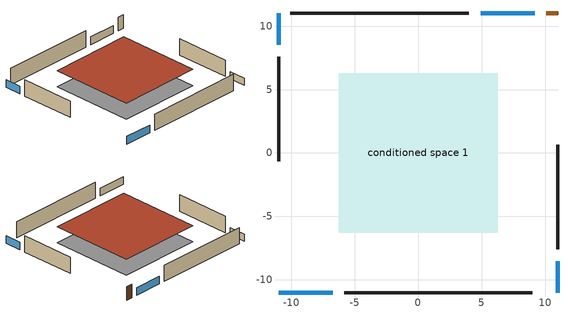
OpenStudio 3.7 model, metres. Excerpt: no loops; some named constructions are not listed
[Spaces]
conditioned space 1
 floor outside (Floor1 construction): -6.28,-6.28 -6.28,6.28 6.28,6.28 6.28,-6.28 z0.61
 wall outside (Wall1 construction): -5.83,-11.01 9,-11.01 z0.61:3.05
 wall outside (Wall2 construction): -11.01,7.59 -11.01,-0.65 z0.61:3.05
 wall outside (Wall3 construction): 3.98,11.01 -10.08,11.01 z0.61:3.05
 wall outside (Wall4 construction): 11.01,-7.59 11.01,0.65 z0.61:3.05
 wall outside (AdiabaticWallConstruction): -11.01,-11.01 -6.75,-11.01 / 9.17,11.01 4.91,11.01 z0.61:1.77; -11.01,11.01 -11.01,8.52 / 11.01,-11.01 11.01,-8.52 z0.61:1.71
 wall outside (AdiabaticWallConstruction 1): 11.01,11.01 10.1,11.01 z0.61:2.64
 window (WindowConstruction): -11.01,-11.01 -6.75,-11.01 z0.61:1.77
 window (WindowConstruction 1): -11.01,11.01 -11.01,8.52 z0.61:1.71
 window (WindowConstruction 2): 9.17,11.01 4.91,11.01 z0.61:1.77
 window (WindowConstruction 3): 11.01,-11.01 11.01,-8.52 z0.61:1.71
 door (Door): 11.01,11.01 10.1,11.01 z0.61:2.64
 roof outside (Roof1 construction): -6.28,6.28 -6.28,-6.28 6.28,-6.28 6.28,6.28 z3.05
[Schedule:Day]
heating setpoint allday1; cooling setpoint allday1: 24, 0, 23.0556
exterior lighting schedule weekend1; exterior lighting schedule weekend12: 2, 0, 0.434959, 4, 0, 0.425503, 5, 0, 0.434959, 6, 0, 0.425503, 7, 0, 0.416047, 8, 0, 0.38768, 9, 0, 0.340402, 10, 0, 0.283669, 11, 0, 0.226935, 12, 0, 0.15129, 13, 0, 0.113467, 15, 0, 0.104012, 16, 0, 0.113467, 17, 0, 0.179657, 18, 0, 0.359314, 19, 0, 0.45387, 20, 0, 0.567337, 21, 0, 0.784816, 22, 0, 0.926651, 23, 0, 0.803728, 24, 0, 0.557882
exterior lighting schedule weekday2: 5, 0, 0.438095, 6, 0, 0.352381, 7, 0, 0.333333, 8, 0, 0.32381, 9, 0, 0.314286, 10, 0, 0.266667, 11, 0, 0.209524, 12, 0, 0.142857, 13, 0, 0.114286, 15, 0, 0.104762, 16, 0, 0.114286, 17, 0, 0.180952, 18, 0, 0.352381, 19, 0, 0.466667, 20, 0, 0.619048, 21, 0, 0.866667, 22, 0, 1, 23, 0, 0.866667, 24, 0, 0.6
exterior lighting schedule weekend2: 2, 0, 0.438095, 4, 0, 0.428571, 5, 0, 0.438095, 6, 0, 0.428571, 7, 0, 0.419048, 8, 0, 0.390476, 9, 0, 0.342857, 10, 0, 0.285714, 11, 0, 0.228571, 12, 0, 0.152381, 13, 0, 0.114286, 15, 0, 0.104762, 16, 0, 0.114286, 17, 0, 0.180952, 18, 0, 0.361905, 19, 0, 0.457143, 20, 0, 0.571429, 21, 0, 0.790476, 22, 0, 0.933333, 23, 0, 0.809524, 24, 0, 0.561905
exterior lighting schedule weekday3; exterior lighting schedule weekday5: 5, 0, 0.346085, 6, 0, 0.278373, 7, 0, 0.263325, 8, 0, 0.255802, 9, 0, 0.248278, 10, 0, 0.21066, 11, 0, 0.165519, 12, 0, 0.112854, 13, 0, 0.090283, 15, 0, 0.0827594, 16, 0, 0.090283, 17, 0, 0.142948, 18, 0, 0.278373, 19, 0, 0.368656, 20, 0, 0.489033, 21, 0, 0.684646, 22, 0, 0.789976, 23, 0, 0.684646, 24, 0, 0.473986
exterior lighting schedule weekend3; exterior lighting schedule weekend5: 2, 0, 0.346085, 4, 0, 0.338561, 5, 0, 0.346085, 6, 0, 0.338561, 7, 0, 0.331038, 8, 0, 0.308467, 9, 0, 0.270849, 10, 0, 0.225707, 11, 0, 0.180566, 12, 0, 0.120377, 13, 0, 0.090283, 15, 0, 0.0827594, 16, 0, 0.090283, 17, 0, 0.142948, 18, 0, 0.285896, 19, 0, 0.361132, 20, 0, 0.451415, 21, 0, 0.624457, 22, 0, 0.737311, 23, 0, 0.639504, 24, 0, 0.443891
exterior lighting schedule weekday4: 5, 0, 0.344691, 6, 0, 0.277251, 7, 0, 0.262265, 8, 0, 0.254771, 9, 0, 0.247278, 10, 0, 0.209812, 11, 0, 0.164852, 12, 0, 0.112399, 13, 0, 0.0899193, 15, 0, 0.082426, 16, 0, 0.0899193, 17, 0, 0.142372, 18, 0, 0.277251, 19, 0, 0.367171, 20, 0, 0.487063, 21, 0, 0.681888, 22, 0, 0.786794, 23, 0, 0.681888, 24, 0, 0.472076
exterior lighting schedule weekend4: 2, 0, 0.344691, 4, 0, 0.337197, 5, 0, 0.344691, 6, 0, 0.337197, 7, 0, 0.329704, 8, 0, 0.307224, 9, 0, 0.269758, 10, 0, 0.224798, 11, 0, 0.179839, 12, 0, 0.119892, 13, 0, 0.0899193, 15, 0, 0.082426, 16, 0, 0.0899193, 17, 0, 0.142372, 18, 0, 0.284744, 19, 0, 0.359677, 20, 0, 0.449597, 21, 0, 0.621942, 22, 0, 0.734341, 23, 0, 0.636928, 24, 0, 0.442103
exterior lighting schedule weekday6; exterior lighting schedule weekday9: 5, 0, 0.28823, 6, 0, 0.231837, 7, 0, 0.219305, 8, 0, 0.213039, 9, 0, 0.206773, 10, 0, 0.175444, 11, 0, 0.137849, 12, 0, 0.093988, 13, 0, 0.0751904, 15, 0, 0.0689245, 16, 0, 0.0751904, 17, 0, 0.119051, 18, 0, 0.231837, 19, 0, 0.307027, 20, 0, 0.407281, 21, 0, 0.570194, 22, 0, 0.657916, 23, 0, 0.570194, 24, 0, 0.394749
exterior lighting schedule weekend6; exterior lighting schedule weekend9: 2, 0, 0.28823, 4, 0, 0.281964, 5, 0, 0.28823, 6, 0, 0.281964, 7, 0, 0.275698, 8, 0, 0.2569, 9, 0, 0.225571, 10, 0, 0.187976, 11, 0, 0.150381, 12, 0, 0.100254, 13, 0, 0.0751904, 15, 0, 0.0689245, 16, 0, 0.0751904, 17, 0, 0.119051, 18, 0, 0.238103, 19, 0, 0.300761, 20, 0, 0.375952, 21, 0, 0.520067, 22, 0, 0.614055, 23, 0, 0.532598, 24, 0, 0.369686
exterior lighting schedule weekday7: 5, 0, 0.286139, 6, 0, 0.230155, 7, 0, 0.217714, 8, 0, 0.211494, 9, 0, 0.205273, 10, 0, 0.174171, 11, 0, 0.136849, 12, 0, 0.0933061, 13, 0, 0.0746448, 15, 0, 0.0684244, 16, 0, 0.0746448, 17, 0, 0.118188, 18, 0, 0.230155, 19, 0, 0.3048, 20, 0, 0.404326, 21, 0, 0.566057, 22, 0, 0.653142, 23, 0, 0.566057, 24, 0, 0.391885
exterior lighting schedule weekend7: 2, 0, 0.286139, 4, 0, 0.279918, 5, 0, 0.286139, 6, 0, 0.279918, 7, 0, 0.273698, 8, 0, 0.255037, 9, 0, 0.223935, 10, 0, 0.186612, 11, 0, 0.14929, 12, 0, 0.0995265, 13, 0, 0.0746448, 15, 0, 0.0684244, 16, 0, 0.0746448, 17, 0, 0.118188, 18, 0, 0.236375, 19, 0, 0.298579, 20, 0, 0.373224, 21, 0, 0.516294, 22, 0, 0.6096, 23, 0, 0.528734, 24, 0, 0.367004
exterior lighting schedule weekday10: 5, 0, 0.345039, 6, 0, 0.277532, 7, 0, 0.26253, 8, 0, 0.255029, 9, 0, 0.247528, 10, 0, 0.210024, 11, 0, 0.165019, 12, 0, 0.112513, 13, 0, 0.0900102, 15, 0, 0.0825094, 16, 0, 0.0900102, 17, 0, 0.142516, 18, 0, 0.277532, 19, 0, 0.367542, 20, 0, 0.487555, 21, 0, 0.682578, 22, 0, 0.787589, 23, 0, 0.682578, 24, 0, 0.472554
exterior lighting schedule weekend10: 2, 0, 0.345039, 4, 0, 0.337538, 5, 0, 0.345039, 6, 0, 0.337538, 7, 0, 0.330038, 8, 0, 0.307535, 9, 0, 0.270031, 10, 0, 0.225026, 11, 0, 0.18002, 12, 0, 0.120014, 13, 0, 0.0900102, 15, 0, 0.0825094, 16, 0, 0.0900102, 17, 0, 0.142516, 18, 0, 0.285032, 19, 0, 0.360041, 20, 0, 0.450051, 21, 0, 0.622571, 22, 0, 0.735084, 23, 0, 0.637572, 24, 0, 0.44255
exterior lighting schedule weekday11: 5, 0, 0.343994, 6, 0, 0.276691, 7, 0, 0.261734, 8, 0, 0.254256, 9, 0, 0.246778, 10, 0, 0.209387, 11, 0, 0.164519, 12, 0, 0.112172, 13, 0, 0.0897375, 15, 0, 0.0822593, 16, 0, 0.0897375, 17, 0, 0.142084, 18, 0, 0.276691, 19, 0, 0.366428, 20, 0, 0.486078, 21, 0, 0.680509, 22, 0, 0.785203, 23, 0, 0.680509, 24, 0, 0.471122
exterior lighting schedule weekend11: 2, 0, 0.343994, 4, 0, 0.336516, 5, 0, 0.343994, 6, 0, 0.336516, 7, 0, 0.329037, 8, 0, 0.306603, 9, 0, 0.269212, 10, 0, 0.224344, 11, 0, 0.179475, 12, 0, 0.11965, 13, 0, 0.0897375, 15, 0, 0.0822593, 16, 0, 0.0897375, 17, 0, 0.142084, 18, 0, 0.284169, 19, 0, 0.35895, 20, 0, 0.448687, 21, 0, 0.620684, 22, 0, 0.732856, 23, 0, 0.63564, 24, 0, 0.441209
exterior lighting schedule weekday12: 5, 0, 0.434959, 6, 0, 0.349858, 7, 0, 0.330947, 8, 0, 0.321491, 9, 0, 0.312035, 10, 0, 0.264757, 11, 0, 0.208024, 12, 0, 0.141834, 13, 0, 0.113467, 15, 0, 0.104012, 16, 0, 0.113467, 17, 0, 0.179657, 18, 0, 0.349858, 19, 0, 0.463325, 20, 0, 0.614615, 21, 0, 0.860461, 22, 0, 0.99284, 23, 0, 0.860461, 24, 0, 0.595704
cooling season schedule allday1; cooling season schedule allday12: 24, 0, 0
cooling season schedule allday3; natural vent schedule avail day: 24, 0, 1
